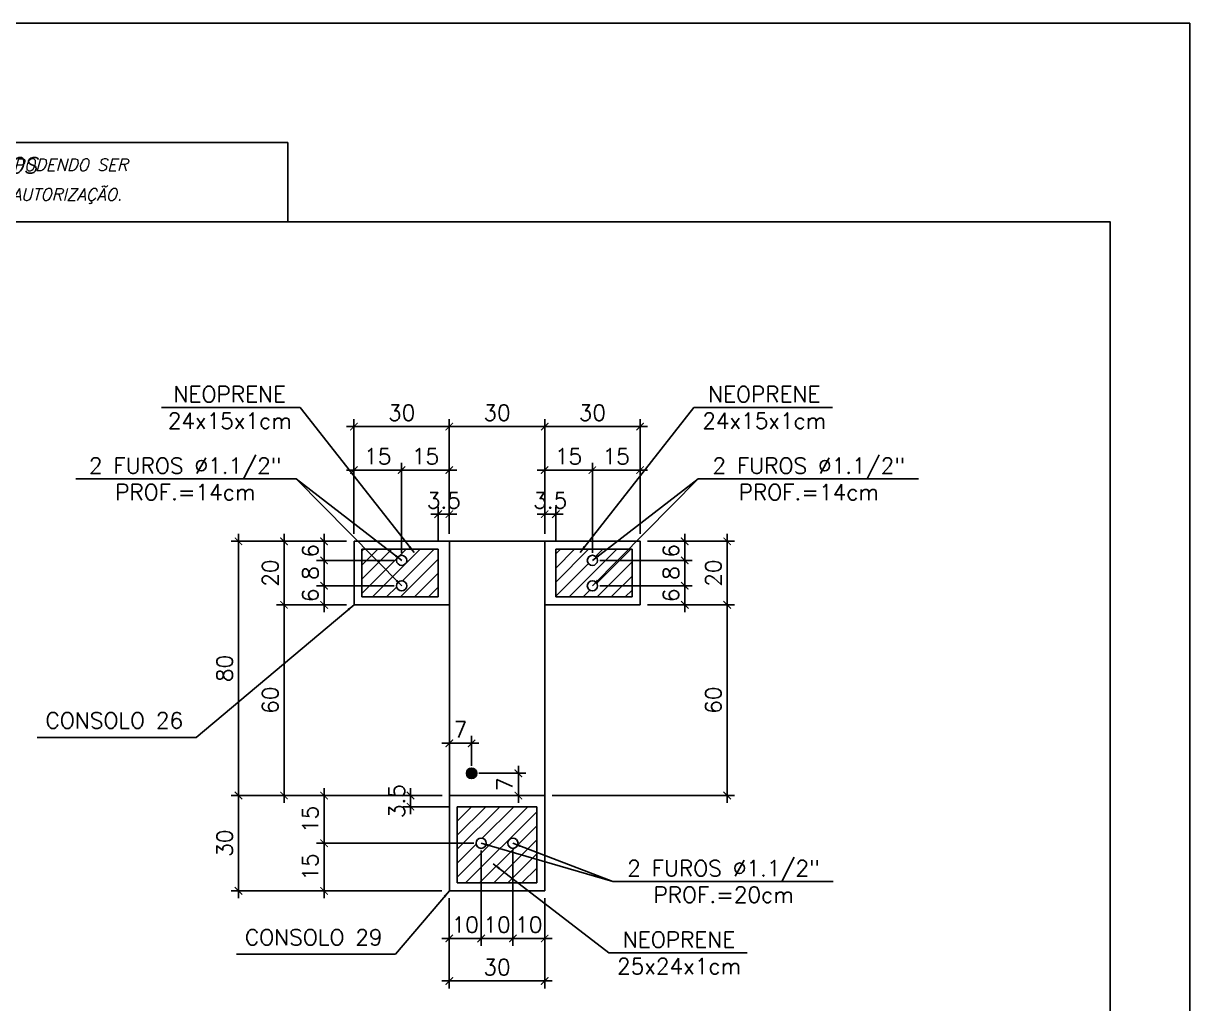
# Model space of a CAD drawing. Header units: centimetres. Extents: x 1658 to 19651, y 8294 to 11444.
# Drawn here: x 5413 to 6513, y 10519 to 11444 of the extents above; entities that cross this region are included whole.
import ezdxf

# ---------------------------------------------------------------- set-up
doc = ezdxf.new("R2010")
doc.units = ezdxf.units.CM
doc.header["$LTSCALE"] = 50
doc.header["$MEASUREMENT"] = 0
doc.header["$PDMODE"] = 67
for name, color, linetype in [('COTAS-PRECON', 1, 'Continuous'), ('FORMATO-PRECON', 2, 'Continuous'), ('HACHURAS-PRECON', 1, 'Continuous'), ('LINHA-01-PRECON', 1, 'Continuous'), ('LINHA-02-PRECON', 2, 'Continuous'), ('LINHA-03-PRECON', 3, 'Continuous'), ('LINHA-04-PRECON', 4, 'Continuous'), ('填充', 7, 'Continuous')]:
    doc.layers.add(name, color=color, linetype=linetype)
doc.styles.add('ROMANS', font='ROMANS.SHX', dxfattribs={"oblique": 15, "height": 3})
doc.styles.get("Standard").update_dxf_attribs({"font": 'romans.shx'})
doc.dimstyles.new('ESC75-25', dxfattribs={"dimscale": 0, "dimtxt": 15, "dimasz": 7, "dimexe": 7, "dimexo": 7, "dimgap": 5.5, "dimtad": 1, "dimdec": 1, "dimlfac": 0.333333, "dimdsep": 46, "dimtxsty": 'Standard', "dimblk": 'ARCHTICK', "dimcen": 0.1, "dimdle": 7, "dimclrd": 256, "dimclre": 256, "dimclrt": 2, "dimadec": 0, "dimazin": 0, "dimtfac": 1, "dimtdec": 1, "dimtix": 1, "dimtmove": 2, "dimatfit": 3, "dimfxl": 1, "dimarcsym": 0})
doc.dimstyles.new('ESC75-75', dxfattribs={"dimscale": 0, "dimtxt": 15, "dimasz": 7, "dimexe": 7, "dimexo": 7, "dimgap": 5.5, "dimtad": 1, "dimdec": 1, "dimdsep": 46, "dimtxsty": 'Standard', "dimblk": 'ARCHTICK', "dimcen": 0.1, "dimdle": 7, "dimclrd": 256, "dimclre": 256, "dimclrt": 2, "dimadec": 0, "dimazin": 0, "dimtfac": 1, "dimtdec": 1, "dimtix": 1, "dimtmove": 2, "dimatfit": 3, "dimfxl": 1, "dimarcsym": 0})
pattern_1 = [(45, (8734.999, 11018.418), (-6.629126, 6.629126), [])]

# ---------------------------------------------------------------- blocks, each defined once
blk = doc.blocks.new('A$C2E607E54')
at = {"layer": 'FORMATO-PRECON', "color": 6}
blk.add_line((1835, 4050), (685, 4050), dxfattribs=at)
at = {"layer": 'FORMATO-PRECON'}
for points in [[(0, 4200), (2970, 4200), (2970, 0), (0, 0)], [(685, 3950), (1835, 3950), (1835, 4050), (685, 4050)]]:
    blk.add_lwpolyline(points, close=True, dxfattribs=at)
at = {"layer": 'FORMATO-PRECON', "color": 6}
blk.add_lwpolyline([(100, 3950), (2870, 3950), (2870, 100), (100, 100)], close=True, dxfattribs=at)
at = {"layer": 'FORMATO-PRECON', "color": 3, "style": 'ROMANS', "oblique": 15}
blk.add_text('PRECON PRÉ-FABRICADOS', height=20, dxfattribs=at).set_placement((1162, 4011.3))
at = {"layer": 'FORMATO-PRECON', "style": 'ROMANS', "oblique": 15}
for s, p in [('ESTE DESENHO É DE PROPRIEDADE DA                            NÃO PODENDO SER', (700.8, 4014.4)), ('COPIADO PARCIAL OU TOTALMENTE, NEM CEDIDO A TERCEIROS SEM A PRÉVIA AUTORIZAÇÃO.', (700.8, 3977))]:
    blk.add_text(s, height=15, dxfattribs=at).set_placement(p)
blk = doc.blocks.new('_ArchTick')
at = {"color": 0, "linetype": 'ByBlock', "const_width": 0.15}
blk.add_lwpolyline([(-0.5, -0.5), (0.5, 0.5)], dxfattribs=at)
blk = doc.blocks.new('*D148')
at = {"layer": 'Defpoints', "color": 0, "transparency": 16777216}
for p in [(5814.6, 11063.3), (5724.6, 10955), (5814.6, 10955)]:
    blk.add_point(p, dxfattribs=at)
at = {"layer": 'LINHA-01-PRECON', "lineweight": -2, "transparency": 16777216}
for p, q in [((5717.6, 11063.3), (5821.6, 11063.3)), ((5724.6, 10962), (5724.6, 11070.3)), ((5814.6, 10962), (5814.6, 11070.3))]:
    blk.add_line(p, q, dxfattribs=at)
at = {"layer": 'LINHA-01-PRECON', "lineweight": -2, "transparency": 16777216, "xscale": 7, "yscale": 7, "zscale": 7, "rotation": 180}
blk.add_blockref('_ArchTick', (5724.6, 11063.3), dxfattribs=at)
at = {"layer": 'LINHA-01-PRECON', "lineweight": -2, "transparency": 16777216, "xscale": 7, "yscale": 7, "zscale": 7}
blk.add_blockref('_ArchTick', (5814.6, 11063.3), dxfattribs=at)
at = {"layer": 'LINHA-01-PRECON', "color": 2, "transparency": 16777216, "insert": (5769.6, 11076.3), "char_height": 15, "attachment_point": 5}
blk.add_mtext('30', dxfattribs=at)
blk = doc.blocks.new('*D149')
at = {"layer": 'Defpoints', "color": 0, "transparency": 16777216}
for p in [(5904.6, 11063.3), (5814.6, 10955), (5904.6, 10955)]:
    blk.add_point(p, dxfattribs=at)
at = {"layer": 'LINHA-01-PRECON', "lineweight": -2, "transparency": 16777216}
for p, q in [((5807.6, 11063.3), (5911.6, 11063.3)), ((5814.6, 10962), (5814.6, 11070.3)), ((5904.6, 10962), (5904.6, 11070.3))]:
    blk.add_line(p, q, dxfattribs=at)
at = {"layer": 'LINHA-01-PRECON', "lineweight": -2, "transparency": 16777216, "xscale": 7, "yscale": 7, "zscale": 7, "rotation": 180}
blk.add_blockref('_ArchTick', (5814.6, 11063.3), dxfattribs=at)
at = {"layer": 'LINHA-01-PRECON', "lineweight": -2, "transparency": 16777216, "xscale": 7, "yscale": 7, "zscale": 7}
blk.add_blockref('_ArchTick', (5904.6, 11063.3), dxfattribs=at)
at = {"layer": 'LINHA-01-PRECON', "color": 2, "transparency": 16777216, "insert": (5859.6, 11076.3), "char_height": 15, "attachment_point": 5}
blk.add_mtext('30', dxfattribs=at)
blk = doc.blocks.new('*D150')
at = {"layer": 'Defpoints', "color": 0, "transparency": 16777216}
for p in [(5769.6, 11022.2), (5724.6, 10955), (5769.6, 10937)]:
    blk.add_point(p, dxfattribs=at)
at = {"layer": 'LINHA-01-PRECON', "lineweight": -2, "transparency": 16777216}
for p, q in [((5717.6, 11022.2), (5776.6, 11022.2)), ((5724.6, 10962), (5724.6, 11029.2)), ((5769.6, 10944), (5769.6, 11029.2))]:
    blk.add_line(p, q, dxfattribs=at)
at = {"layer": 'LINHA-01-PRECON', "lineweight": -2, "transparency": 16777216, "xscale": 7, "yscale": 7, "zscale": 7, "rotation": 180}
blk.add_blockref('_ArchTick', (5724.6, 11022.2), dxfattribs=at)
at = {"layer": 'LINHA-01-PRECON', "lineweight": -2, "transparency": 16777216, "xscale": 7, "yscale": 7, "zscale": 7}
blk.add_blockref('_ArchTick', (5769.6, 11022.2), dxfattribs=at)
at = {"layer": 'LINHA-01-PRECON', "color": 2, "transparency": 16777216, "insert": (5747.1, 11035.2), "char_height": 15, "attachment_point": 5}
blk.add_mtext('15', dxfattribs=at)
blk = doc.blocks.new('*D151')
at = {"layer": 'Defpoints', "color": 0, "transparency": 16777216}
for p in [(5814.6, 11022.2), (5814.6, 10955), (5769.6, 10937)]:
    blk.add_point(p, dxfattribs=at)
at = {"layer": 'LINHA-01-PRECON', "lineweight": -2, "transparency": 16777216}
for p, q in [((5762.6, 11022.2), (5821.6, 11022.2)), ((5769.6, 10944), (5769.6, 11029.2)), ((5814.6, 10962), (5814.6, 11029.2))]:
    blk.add_line(p, q, dxfattribs=at)
at = {"layer": 'LINHA-01-PRECON', "lineweight": -2, "transparency": 16777216, "xscale": 7, "yscale": 7, "zscale": 7, "rotation": 180}
blk.add_blockref('_ArchTick', (5769.6, 11022.2), dxfattribs=at)
at = {"layer": 'LINHA-01-PRECON', "lineweight": -2, "transparency": 16777216, "xscale": 7, "yscale": 7, "zscale": 7}
blk.add_blockref('_ArchTick', (5814.6, 11022.2), dxfattribs=at)
at = {"layer": 'LINHA-01-PRECON', "color": 2, "transparency": 16777216, "insert": (5792.1, 11035.2), "char_height": 15, "attachment_point": 5}
blk.add_mtext('15', dxfattribs=at)
blk = doc.blocks.new('*D152')
at = {"layer": 'Defpoints', "color": 0, "transparency": 16777216}
for p in [(5814.6, 10980.6), (5814.6, 10955), (5804.1, 10947.5)]:
    blk.add_point(p, dxfattribs=at)
at = {"layer": 'LINHA-01-PRECON', "lineweight": -2, "transparency": 16777216}
for p, q in [((5804.1, 10954.5), (5804.1, 10987.6)), ((5814.6, 10962), (5814.6, 10987.6)), ((5804.1, 10980.6), (5797.1, 10980.6)), ((5804.1, 10980.6), (5814.6, 10980.6)), ((5814.6, 10980.6), (5821.6, 10980.6))]:
    blk.add_line(p, q, dxfattribs=at)
at = {"layer": 'LINHA-01-PRECON', "lineweight": -2, "transparency": 16777216, "xscale": 7, "yscale": 7, "zscale": 7}
blk.add_blockref('_ArchTick', (5804.1, 10980.6), dxfattribs=at)
at = {"layer": 'LINHA-01-PRECON', "lineweight": -2, "transparency": 16777216, "xscale": 7, "yscale": 7, "zscale": 7, "rotation": 180}
blk.add_blockref('_ArchTick', (5814.6, 10980.6), dxfattribs=at)
at = {"layer": 'LINHA-01-PRECON', "color": 2, "transparency": 16777216, "insert": (5809.4, 10993.6), "char_height": 15, "attachment_point": 5}
blk.add_mtext('3.5', dxfattribs=at)
blk = doc.blocks.new('*D153')
at = {"layer": 'Defpoints', "color": 0, "transparency": 16777216}
for p in [(5904.6, 11063.3), (5904.6, 10955), (5994.6, 10955)]:
    blk.add_point(p, dxfattribs=at)
at = {"layer": 'LINHA-01-PRECON', "lineweight": -2, "transparency": 16777216}
for p, q in [((6001.6, 11063.3), (5897.6, 11063.3)), ((5904.6, 10962), (5904.6, 11070.3)), ((5994.6, 10962), (5994.6, 11070.3))]:
    blk.add_line(p, q, dxfattribs=at)
at = {"layer": 'LINHA-01-PRECON', "lineweight": -2, "transparency": 16777216, "xscale": 7, "yscale": 7, "zscale": 7, "rotation": 180}
blk.add_blockref('_ArchTick', (5904.6, 11063.3), dxfattribs=at)
at = {"layer": 'LINHA-01-PRECON', "lineweight": -2, "transparency": 16777216, "xscale": 7, "yscale": 7, "zscale": 7}
blk.add_blockref('_ArchTick', (5994.6, 11063.3), dxfattribs=at)
at = {"layer": 'LINHA-01-PRECON', "color": 2, "transparency": 16777216, "insert": (5949.6, 11076.3), "char_height": 15, "attachment_point": 5}
blk.add_mtext('30', dxfattribs=at)
blk = doc.blocks.new('*D154')
at = {"layer": 'Defpoints', "color": 0, "transparency": 16777216}
for p in [(5949.6, 11022.2), (5994.6, 10955), (5949.6, 10937)]:
    blk.add_point(p, dxfattribs=at)
at = {"layer": 'LINHA-01-PRECON', "lineweight": -2, "transparency": 16777216}
for p, q in [((6001.6, 11022.2), (5942.6, 11022.2)), ((5949.6, 10944), (5949.6, 11029.2)), ((5994.6, 10962), (5994.6, 11029.2))]:
    blk.add_line(p, q, dxfattribs=at)
at = {"layer": 'LINHA-01-PRECON', "lineweight": -2, "transparency": 16777216, "xscale": 7, "yscale": 7, "zscale": 7, "rotation": 180}
blk.add_blockref('_ArchTick', (5949.6, 11022.2), dxfattribs=at)
at = {"layer": 'LINHA-01-PRECON', "lineweight": -2, "transparency": 16777216, "xscale": 7, "yscale": 7, "zscale": 7}
blk.add_blockref('_ArchTick', (5994.6, 11022.2), dxfattribs=at)
at = {"layer": 'LINHA-01-PRECON', "color": 2, "transparency": 16777216, "insert": (5972.1, 11035.2), "char_height": 15, "attachment_point": 5}
blk.add_mtext('15', dxfattribs=at)
blk = doc.blocks.new('*D155')
at = {"layer": 'Defpoints', "color": 0, "transparency": 16777216}
for p in [(5904.6, 11022.2), (5904.6, 10955), (5949.6, 10937)]:
    blk.add_point(p, dxfattribs=at)
at = {"layer": 'LINHA-01-PRECON', "lineweight": -2, "transparency": 16777216}
for p, q in [((5956.6, 11022.2), (5897.6, 11022.2)), ((5904.6, 10962), (5904.6, 11029.2)), ((5949.6, 10944), (5949.6, 11029.2))]:
    blk.add_line(p, q, dxfattribs=at)
at = {"layer": 'LINHA-01-PRECON', "lineweight": -2, "transparency": 16777216, "xscale": 7, "yscale": 7, "zscale": 7, "rotation": 180}
blk.add_blockref('_ArchTick', (5904.6, 11022.2), dxfattribs=at)
at = {"layer": 'LINHA-01-PRECON', "lineweight": -2, "transparency": 16777216, "xscale": 7, "yscale": 7, "zscale": 7}
blk.add_blockref('_ArchTick', (5949.6, 11022.2), dxfattribs=at)
at = {"layer": 'LINHA-01-PRECON', "color": 2, "transparency": 16777216, "insert": (5927.1, 11035.2), "char_height": 15, "attachment_point": 5}
blk.add_mtext('15', dxfattribs=at)
blk = doc.blocks.new('*D156')
at = {"layer": 'Defpoints', "color": 0, "transparency": 16777216}
for p in [(5904.6, 10980.6), (5904.6, 10955), (5915.1, 10947.5)]:
    blk.add_point(p, dxfattribs=at)
at = {"layer": 'LINHA-01-PRECON', "lineweight": -2, "transparency": 16777216}
for p, q in [((5904.6, 10962), (5904.6, 10987.6)), ((5915.1, 10954.5), (5915.1, 10987.6)), ((5904.6, 10980.6), (5897.6, 10980.6)), ((5915.1, 10980.6), (5904.6, 10980.6)), ((5915.1, 10980.6), (5922.1, 10980.6))]:
    blk.add_line(p, q, dxfattribs=at)
at = {"layer": 'LINHA-01-PRECON', "lineweight": -2, "transparency": 16777216, "xscale": 7, "yscale": 7, "zscale": 7}
blk.add_blockref('_ArchTick', (5904.6, 10980.6), dxfattribs=at)
at = {"layer": 'LINHA-01-PRECON', "lineweight": -2, "transparency": 16777216, "xscale": 7, "yscale": 7, "zscale": 7, "rotation": 180}
blk.add_blockref('_ArchTick', (5915.1, 10980.6), dxfattribs=at)
at = {"layer": 'LINHA-01-PRECON', "color": 2, "transparency": 16777216, "insert": (5909.9, 10993.6), "char_height": 15, "attachment_point": 5}
blk.add_mtext('3.5', dxfattribs=at)
blk = doc.blocks.new('*D157')
at = {"layer": 'Defpoints', "color": 0, "transparency": 16777216}
for p in [(5724.6, 10955), (5696.4, 10937), (5769.6, 10937)]:
    blk.add_point(p, dxfattribs=at)
at = {"layer": 'LINHA-01-PRECON', "lineweight": -2, "transparency": 16777216}
for p, q in [((5717.6, 10955), (5689.4, 10955)), ((5696.4, 10955), (5696.4, 10962)), ((5696.4, 10955), (5696.4, 10937)), ((5762.6, 10937), (5689.4, 10937)), ((5696.4, 10937), (5696.4, 10930))]:
    blk.add_line(p, q, dxfattribs=at)
at = {"layer": 'LINHA-01-PRECON', "lineweight": -2, "transparency": 16777216, "xscale": 7, "yscale": 7, "zscale": 7}
for p, rotation in [((5696.4, 10955), 270), ((5696.4, 10937), 90)]:
    blk.add_blockref('_ArchTick', p, dxfattribs=dict(at, rotation=rotation))
at = {"layer": 'LINHA-01-PRECON', "color": 2, "transparency": 16777216, "insert": (5683.4, 10946), "char_height": 15, "attachment_point": 5, "rotation": 90}
blk.add_mtext('6', dxfattribs=at)
blk = doc.blocks.new('*D158')
at = {"layer": 'Defpoints', "color": 0, "transparency": 16777216}
for p in [(5769.6, 10937), (5696.4, 10913), (5769.6, 10913)]:
    blk.add_point(p, dxfattribs=at)
at = {"layer": 'LINHA-01-PRECON', "lineweight": -2, "transparency": 16777216}
for p, q in [((5696.4, 10944), (5696.4, 10906)), ((5762.6, 10937), (5689.4, 10937)), ((5762.6, 10913), (5689.4, 10913))]:
    blk.add_line(p, q, dxfattribs=at)
at = {"layer": 'LINHA-01-PRECON', "lineweight": -2, "transparency": 16777216, "xscale": 7, "yscale": 7, "zscale": 7}
for p, rotation in [((5696.4, 10937), 90), ((5696.4, 10913), 270)]:
    blk.add_blockref('_ArchTick', p, dxfattribs=dict(at, rotation=rotation))
at = {"layer": 'LINHA-01-PRECON', "color": 2, "transparency": 16777216, "insert": (5683.4, 10925), "char_height": 15, "attachment_point": 5, "rotation": 90}
blk.add_mtext('8', dxfattribs=at)
blk = doc.blocks.new('*D159')
at = {"layer": 'Defpoints', "color": 0, "transparency": 16777216}
for p in [(5769.6, 10913), (5696.4, 10895), (5724.6, 10895)]:
    blk.add_point(p, dxfattribs=at)
at = {"layer": 'LINHA-01-PRECON', "lineweight": -2, "transparency": 16777216}
for p, q in [((5696.4, 10913), (5696.4, 10920)), ((5762.6, 10913), (5689.4, 10913)), ((5696.4, 10913), (5696.4, 10895)), ((5717.6, 10895), (5689.4, 10895)), ((5696.4, 10895), (5696.4, 10888))]:
    blk.add_line(p, q, dxfattribs=at)
at = {"layer": 'LINHA-01-PRECON', "lineweight": -2, "transparency": 16777216, "xscale": 7, "yscale": 7, "zscale": 7}
for p, rotation in [((5696.4, 10913), 270), ((5696.4, 10895), 90)]:
    blk.add_blockref('_ArchTick', p, dxfattribs=dict(at, rotation=rotation))
at = {"layer": 'LINHA-01-PRECON', "color": 2, "transparency": 16777216, "insert": (5683.4, 10904), "char_height": 15, "attachment_point": 5, "rotation": 90}
blk.add_mtext('6', dxfattribs=at)
blk = doc.blocks.new('*D160')
at = {"layer": 'Defpoints', "color": 0, "transparency": 16777216}
for p in [(5724.6, 10955), (5658.6, 10895), (5724.6, 10895)]:
    blk.add_point(p, dxfattribs=at)
at = {"layer": 'LINHA-01-PRECON', "lineweight": -2, "transparency": 16777216}
for p, q in [((5717.6, 10955), (5651.6, 10955)), ((5658.6, 10962), (5658.6, 10888)), ((5717.6, 10895), (5651.6, 10895))]:
    blk.add_line(p, q, dxfattribs=at)
at = {"layer": 'LINHA-01-PRECON', "lineweight": -2, "transparency": 16777216, "xscale": 7, "yscale": 7, "zscale": 7}
for p, rotation in [((5658.6, 10955), 90), ((5658.6, 10895), 270)]:
    blk.add_blockref('_ArchTick', p, dxfattribs=dict(at, rotation=rotation))
at = {"layer": 'LINHA-01-PRECON', "color": 2, "transparency": 16777216, "insert": (5645.6, 10925), "char_height": 15, "attachment_point": 5, "rotation": 90}
blk.add_mtext('20', dxfattribs=at)
blk = doc.blocks.new('*D161')
at = {"layer": 'Defpoints', "color": 0, "transparency": 16777216}
for p in [(5724.6, 10895), (5658.6, 10715), (5814.7, 10715)]:
    blk.add_point(p, dxfattribs=at)
at = {"layer": 'LINHA-01-PRECON', "lineweight": -2, "transparency": 16777216}
for p, q in [((5658.6, 10902), (5658.6, 10708)), ((5717.6, 10895), (5651.6, 10895)), ((5807.7, 10715), (5651.6, 10715))]:
    blk.add_line(p, q, dxfattribs=at)
at = {"layer": 'LINHA-01-PRECON', "lineweight": -2, "transparency": 16777216, "xscale": 7, "yscale": 7, "zscale": 7}
for p, rotation in [((5658.6, 10895), 90), ((5658.6, 10715), 270)]:
    blk.add_blockref('_ArchTick', p, dxfattribs=dict(at, rotation=rotation))
at = {"layer": 'LINHA-01-PRECON', "color": 2, "transparency": 16777216, "insert": (5645.6, 10805), "char_height": 15, "attachment_point": 5, "rotation": 90}
blk.add_mtext('60', dxfattribs=at)
blk = doc.blocks.new('*D162')
at = {"layer": 'Defpoints', "color": 0, "transparency": 16777216}
for p in [(5724.6, 10955), (5615.6, 10715), (5814.6, 10715)]:
    blk.add_point(p, dxfattribs=at)
at = {"layer": 'LINHA-01-PRECON', "lineweight": -2, "transparency": 16777216}
for p, q in [((5717.6, 10955), (5608.6, 10955)), ((5615.6, 10962), (5615.6, 10708)), ((5807.6, 10715), (5608.6, 10715))]:
    blk.add_line(p, q, dxfattribs=at)
at = {"layer": 'LINHA-01-PRECON', "lineweight": -2, "transparency": 16777216, "xscale": 7, "yscale": 7, "zscale": 7}
for p, rotation in [((5615.6, 10955), 90), ((5615.6, 10715), 270)]:
    blk.add_blockref('_ArchTick', p, dxfattribs=dict(at, rotation=rotation))
at = {"layer": 'LINHA-01-PRECON', "color": 2, "transparency": 16777216, "insert": (5602.6, 10835), "char_height": 15, "attachment_point": 5, "rotation": 90}
blk.add_mtext('80', dxfattribs=at)
blk = doc.blocks.new('*D163')
at = {"layer": 'Defpoints', "color": 0, "transparency": 16777216}
for p in [(5814.6, 10715), (5615.6, 10625), (5814.6, 10625)]:
    blk.add_point(p, dxfattribs=at)
at = {"layer": 'LINHA-01-PRECON', "lineweight": -2, "transparency": 16777216}
for p, q in [((5615.6, 10722), (5615.6, 10618)), ((5807.6, 10715), (5608.6, 10715)), ((5807.6, 10625), (5608.6, 10625))]:
    blk.add_line(p, q, dxfattribs=at)
at = {"layer": 'LINHA-01-PRECON', "lineweight": -2, "transparency": 16777216, "xscale": 7, "yscale": 7, "zscale": 7}
for p, rotation in [((5615.6, 10715), 90), ((5615.6, 10625), 270)]:
    blk.add_blockref('_ArchTick', p, dxfattribs=dict(at, rotation=rotation))
at = {"layer": 'LINHA-01-PRECON', "color": 2, "transparency": 16777216, "insert": (5602.6, 10670), "char_height": 15, "attachment_point": 5, "rotation": 90}
blk.add_mtext('30', dxfattribs=at)
blk = doc.blocks.new('*D164')
at = {"layer": 'Defpoints', "color": 0, "transparency": 16777216}
for p in [(5814.7, 10715), (5696.4, 10670), (5844.6, 10670)]:
    blk.add_point(p, dxfattribs=at)
at = {"layer": 'LINHA-01-PRECON', "lineweight": -2, "transparency": 16777216}
for p, q in [((5696.4, 10722), (5696.4, 10663)), ((5807.7, 10715), (5689.4, 10715)), ((5837.6, 10670), (5689.4, 10670))]:
    blk.add_line(p, q, dxfattribs=at)
at = {"layer": 'LINHA-01-PRECON', "lineweight": -2, "transparency": 16777216, "xscale": 7, "yscale": 7, "zscale": 7}
for p, rotation in [((5696.4, 10715), 90), ((5696.4, 10670), 270)]:
    blk.add_blockref('_ArchTick', p, dxfattribs=dict(at, rotation=rotation))
at = {"layer": 'LINHA-01-PRECON', "color": 2, "transparency": 16777216, "insert": (5683.4, 10692.5), "char_height": 15, "attachment_point": 5, "rotation": 90}
blk.add_mtext('15', dxfattribs=at)
blk = doc.blocks.new('*D165')
at = {"layer": 'Defpoints', "color": 0, "transparency": 16777216}
for p in [(5844.6, 10670), (5696.4, 10625), (5814.6, 10625)]:
    blk.add_point(p, dxfattribs=at)
at = {"layer": 'LINHA-01-PRECON', "lineweight": -2, "transparency": 16777216}
for p, q in [((5837.6, 10670), (5689.4, 10670)), ((5696.4, 10677), (5696.4, 10618)), ((5807.6, 10625), (5689.4, 10625))]:
    blk.add_line(p, q, dxfattribs=at)
at = {"layer": 'LINHA-01-PRECON', "lineweight": -2, "transparency": 16777216, "xscale": 7, "yscale": 7, "zscale": 7}
for p, rotation in [((5696.4, 10670), 90), ((5696.4, 10625), 270)]:
    blk.add_blockref('_ArchTick', p, dxfattribs=dict(at, rotation=rotation))
at = {"layer": 'LINHA-01-PRECON', "color": 2, "transparency": 16777216, "insert": (5683.4, 10647.5), "char_height": 15, "attachment_point": 5, "rotation": 90}
blk.add_mtext('15', dxfattribs=at)
blk = doc.blocks.new('*D166')
at = {"layer": 'Defpoints', "color": 0, "transparency": 16777216}
for p in [(5844.6, 10670), (5814.6, 10625), (5844.6, 10580.1)]:
    blk.add_point(p, dxfattribs=at)
at = {"layer": 'LINHA-01-PRECON', "lineweight": -2, "transparency": 16777216}
for p, q in [((5844.6, 10663), (5844.6, 10573.1)), ((5814.6, 10618), (5814.6, 10573.1)), ((5814.6, 10580.1), (5807.6, 10580.1)), ((5814.6, 10580.1), (5844.6, 10580.1)), ((5844.6, 10580.1), (5851.6, 10580.1))]:
    blk.add_line(p, q, dxfattribs=at)
at = {"layer": 'LINHA-01-PRECON', "lineweight": -2, "transparency": 16777216, "xscale": 7, "yscale": 7, "zscale": 7}
blk.add_blockref('_ArchTick', (5814.6, 10580.1), dxfattribs=at)
at = {"layer": 'LINHA-01-PRECON', "lineweight": -2, "transparency": 16777216, "xscale": 7, "yscale": 7, "zscale": 7, "rotation": 180}
blk.add_blockref('_ArchTick', (5844.6, 10580.1), dxfattribs=at)
at = {"layer": 'LINHA-01-PRECON', "color": 2, "transparency": 16777216, "insert": (5829.6, 10593.1), "char_height": 15, "attachment_point": 5}
blk.add_mtext('10', dxfattribs=at)
blk = doc.blocks.new('*D167')
at = {"layer": 'Defpoints', "color": 0, "transparency": 16777216}
for p in [(5844.6, 10670), (5874.6, 10670), (5874.6, 10580.1)]:
    blk.add_point(p, dxfattribs=at)
at = {"layer": 'LINHA-01-PRECON', "lineweight": -2, "transparency": 16777216}
for p, q in [((5844.6, 10663), (5844.6, 10573.1)), ((5874.6, 10663), (5874.6, 10573.1)), ((5844.6, 10580.1), (5837.6, 10580.1)), ((5844.6, 10580.1), (5874.6, 10580.1)), ((5874.6, 10580.1), (5881.6, 10580.1))]:
    blk.add_line(p, q, dxfattribs=at)
at = {"layer": 'LINHA-01-PRECON', "lineweight": -2, "transparency": 16777216, "xscale": 7, "yscale": 7, "zscale": 7}
blk.add_blockref('_ArchTick', (5844.6, 10580.1), dxfattribs=at)
at = {"layer": 'LINHA-01-PRECON', "lineweight": -2, "transparency": 16777216, "xscale": 7, "yscale": 7, "zscale": 7, "rotation": 180}
blk.add_blockref('_ArchTick', (5874.6, 10580.1), dxfattribs=at)
at = {"layer": 'LINHA-01-PRECON', "color": 2, "transparency": 16777216, "insert": (5859.6, 10593.1), "char_height": 15, "attachment_point": 5}
blk.add_mtext('10', dxfattribs=at)
blk = doc.blocks.new('*D168')
at = {"layer": 'Defpoints', "color": 0, "transparency": 16777216}
for p in [(5874.6, 10670), (5904.6, 10625), (5904.6, 10580.1)]:
    blk.add_point(p, dxfattribs=at)
at = {"layer": 'LINHA-01-PRECON', "lineweight": -2, "transparency": 16777216}
for p, q in [((5874.6, 10663), (5874.6, 10573.1)), ((5904.6, 10618), (5904.6, 10573.1)), ((5874.6, 10580.1), (5867.6, 10580.1)), ((5874.6, 10580.1), (5904.6, 10580.1)), ((5904.6, 10580.1), (5911.6, 10580.1))]:
    blk.add_line(p, q, dxfattribs=at)
at = {"layer": 'LINHA-01-PRECON', "lineweight": -2, "transparency": 16777216, "xscale": 7, "yscale": 7, "zscale": 7}
blk.add_blockref('_ArchTick', (5874.6, 10580.1), dxfattribs=at)
at = {"layer": 'LINHA-01-PRECON', "lineweight": -2, "transparency": 16777216, "xscale": 7, "yscale": 7, "zscale": 7, "rotation": 180}
blk.add_blockref('_ArchTick', (5904.6, 10580.1), dxfattribs=at)
at = {"layer": 'LINHA-01-PRECON', "color": 2, "transparency": 16777216, "insert": (5889.6, 10593.1), "char_height": 15, "attachment_point": 5}
blk.add_mtext('10', dxfattribs=at)
blk = doc.blocks.new('*D169')
at = {"layer": 'Defpoints', "color": 0, "transparency": 16777216}
for p in [(5814.6, 10625), (5904.6, 10625), (5904.6, 10540)]:
    blk.add_point(p, dxfattribs=at)
at = {"layer": 'LINHA-01-PRECON', "lineweight": -2, "transparency": 16777216}
for p, q in [((5814.6, 10618), (5814.6, 10533)), ((5904.6, 10618), (5904.6, 10533)), ((5807.6, 10540), (5911.6, 10540))]:
    blk.add_line(p, q, dxfattribs=at)
at = {"layer": 'LINHA-01-PRECON', "lineweight": -2, "transparency": 16777216, "xscale": 7, "yscale": 7, "zscale": 7, "rotation": 180}
blk.add_blockref('_ArchTick', (5814.6, 10540), dxfattribs=at)
at = {"layer": 'LINHA-01-PRECON', "lineweight": -2, "transparency": 16777216, "xscale": 7, "yscale": 7, "zscale": 7}
blk.add_blockref('_ArchTick', (5904.6, 10540), dxfattribs=at)
at = {"layer": 'LINHA-01-PRECON', "color": 2, "transparency": 16777216, "insert": (5859.6, 10553), "char_height": 15, "attachment_point": 5}
blk.add_mtext('30', dxfattribs=at)
blk = doc.blocks.new('*D170')
at = {"layer": 'Defpoints', "color": 0, "transparency": 16777216}
for p in [(5814.7, 10715), (5778, 10704.5), (5822.1, 10704.5)]:
    blk.add_point(p, dxfattribs=at)
at = {"layer": 'LINHA-01-PRECON', "lineweight": -2, "transparency": 16777216}
for p, q in [((5778, 10715), (5778, 10722)), ((5807.7, 10715), (5771, 10715)), ((5778, 10715), (5778, 10704.5)), ((5815.1, 10704.5), (5771, 10704.5)), ((5778, 10704.5), (5778, 10697.5))]:
    blk.add_line(p, q, dxfattribs=at)
at = {"layer": 'LINHA-01-PRECON', "lineweight": -2, "transparency": 16777216, "xscale": 7, "yscale": 7, "zscale": 7}
for p, rotation in [((5778, 10715), 270), ((5778, 10704.5), 90)]:
    blk.add_blockref('_ArchTick', p, dxfattribs=dict(at, rotation=rotation))
at = {"layer": 'LINHA-01-PRECON', "color": 2, "transparency": 16777216, "insert": (5765, 10709.7), "char_height": 15, "attachment_point": 5, "rotation": 90}
blk.add_mtext('3.5', dxfattribs=at)
blk = doc.blocks.new('*D175')
at = {"layer": 'Defpoints', "color": 0, "transparency": 16777216}
for p in [(5994.6, 10955), (5949.6, 10937), (6036.8, 10937)]:
    blk.add_point(p, dxfattribs=at)
at = {"layer": 'LINHA-01-PRECON', "lineweight": -2, "transparency": 16777216}
for p, q in [((6001.6, 10955), (6043.8, 10955)), ((6036.8, 10955), (6036.8, 10962)), ((6036.8, 10955), (6036.8, 10937)), ((5956.6, 10937), (6043.8, 10937)), ((6036.8, 10937), (6036.8, 10930))]:
    blk.add_line(p, q, dxfattribs=at)
at = {"layer": 'LINHA-01-PRECON', "lineweight": -2, "transparency": 16777216, "xscale": 7, "yscale": 7, "zscale": 7}
for p, rotation in [((6036.8, 10955), 270), ((6036.8, 10937), 90)]:
    blk.add_blockref('_ArchTick', p, dxfattribs=dict(at, rotation=rotation))
at = {"layer": 'LINHA-01-PRECON', "color": 2, "transparency": 16777216, "insert": (6023.8, 10946), "char_height": 15, "attachment_point": 5, "rotation": 90}
blk.add_mtext('6', dxfattribs=at)
blk = doc.blocks.new('*D171')
at = {"layer": 'Defpoints', "color": 0, "transparency": 16777216}
for p in [(5949.6, 10937), (5949.6, 10913), (6036.8, 10913)]:
    blk.add_point(p, dxfattribs=at)
at = {"layer": 'LINHA-01-PRECON', "lineweight": -2, "transparency": 16777216}
for p, q in [((6036.8, 10944), (6036.8, 10906)), ((5956.6, 10937), (6043.8, 10937)), ((5956.6, 10913), (6043.8, 10913))]:
    blk.add_line(p, q, dxfattribs=at)
at = {"layer": 'LINHA-01-PRECON', "lineweight": -2, "transparency": 16777216, "xscale": 7, "yscale": 7, "zscale": 7}
for p, rotation in [((6036.8, 10937), 90), ((6036.8, 10913), 270)]:
    blk.add_blockref('_ArchTick', p, dxfattribs=dict(at, rotation=rotation))
at = {"layer": 'LINHA-01-PRECON', "color": 2, "transparency": 16777216, "insert": (6023.8, 10925), "char_height": 15, "attachment_point": 5, "rotation": 90}
blk.add_mtext('8', dxfattribs=at)
blk = doc.blocks.new('*D172')
at = {"layer": 'Defpoints', "color": 0, "transparency": 16777216}
for p in [(5949.6, 10913), (5994.6, 10895), (6036.8, 10895)]:
    blk.add_point(p, dxfattribs=at)
at = {"layer": 'LINHA-01-PRECON', "lineweight": -2, "transparency": 16777216}
for p, q in [((6036.8, 10913), (6036.8, 10920)), ((5956.6, 10913), (6043.8, 10913)), ((6036.8, 10913), (6036.8, 10895)), ((6001.6, 10895), (6043.8, 10895)), ((6036.8, 10895), (6036.8, 10888))]:
    blk.add_line(p, q, dxfattribs=at)
at = {"layer": 'LINHA-01-PRECON', "lineweight": -2, "transparency": 16777216, "xscale": 7, "yscale": 7, "zscale": 7}
for p, rotation in [((6036.8, 10913), 270), ((6036.8, 10895), 90)]:
    blk.add_blockref('_ArchTick', p, dxfattribs=dict(at, rotation=rotation))
at = {"layer": 'LINHA-01-PRECON', "color": 2, "transparency": 16777216, "insert": (6023.8, 10904), "char_height": 15, "attachment_point": 5, "rotation": 90}
blk.add_mtext('6', dxfattribs=at)
blk = doc.blocks.new('*D173')
at = {"layer": 'Defpoints', "color": 0, "transparency": 16777216}
for p in [(5994.6, 10955), (5994.6, 10895), (6076.8, 10895)]:
    blk.add_point(p, dxfattribs=at)
at = {"layer": 'LINHA-01-PRECON', "lineweight": -2, "transparency": 16777216}
for p, q in [((6001.6, 10955), (6083.8, 10955)), ((6076.8, 10962), (6076.8, 10888)), ((6001.6, 10895), (6083.8, 10895))]:
    blk.add_line(p, q, dxfattribs=at)
at = {"layer": 'LINHA-01-PRECON', "lineweight": -2, "transparency": 16777216, "xscale": 7, "yscale": 7, "zscale": 7}
for p, rotation in [((6076.8, 10955), 90), ((6076.8, 10895), 270)]:
    blk.add_blockref('_ArchTick', p, dxfattribs=dict(at, rotation=rotation))
at = {"layer": 'LINHA-01-PRECON', "color": 2, "transparency": 16777216, "insert": (6063.8, 10925), "char_height": 15, "attachment_point": 5, "rotation": 90}
blk.add_mtext('20', dxfattribs=at)
blk = doc.blocks.new('*D174')
at = {"layer": 'Defpoints', "color": 0, "transparency": 16777216}
for p in [(5994.6, 10895), (5904.6, 10715), (6076.8, 10715)]:
    blk.add_point(p, dxfattribs=at)
at = {"layer": 'LINHA-01-PRECON', "lineweight": -2, "transparency": 16777216}
for p, q in [((6076.8, 10902), (6076.8, 10708)), ((6001.6, 10895), (6083.8, 10895)), ((5911.6, 10715), (6083.8, 10715))]:
    blk.add_line(p, q, dxfattribs=at)
at = {"layer": 'LINHA-01-PRECON', "lineweight": -2, "transparency": 16777216, "xscale": 7, "yscale": 7, "zscale": 7}
for p, rotation in [((6076.8, 10895), 90), ((6076.8, 10715), 270)]:
    blk.add_blockref('_ArchTick', p, dxfattribs=dict(at, rotation=rotation))
at = {"layer": 'LINHA-01-PRECON', "color": 2, "transparency": 16777216, "insert": (6063.8, 10805), "char_height": 15, "attachment_point": 5, "rotation": 90}
blk.add_mtext('60', dxfattribs=at)
blk = doc.blocks.new('*D221')
at = {"layer": 'Defpoints', "color": 0, "transparency": 16777216}
for p in [(5814.6, 10764.3), (5814.6, 10764.3), (5835.6, 10736)]:
    blk.add_point(p, dxfattribs=at)
at = {"layer": 'LINHA-01-PRECON', "lineweight": -2, "transparency": 16777216}
for p, q in [((5835.6, 10743), (5835.6, 10771.3)), ((5842.6, 10764.3), (5807.6, 10764.3))]:
    blk.add_line(p, q, dxfattribs=at)
at = {"layer": 'LINHA-01-PRECON', "lineweight": -2, "transparency": 16777216, "xscale": 7, "yscale": 7, "zscale": 7, "rotation": 180}
blk.add_blockref('_ArchTick', (5814.6, 10764.3), dxfattribs=at)
at = {"layer": 'LINHA-01-PRECON', "lineweight": -2, "transparency": 16777216, "xscale": 7, "yscale": 7, "zscale": 7}
blk.add_blockref('_ArchTick', (5835.6, 10764.3), dxfattribs=at)
at = {"layer": 'LINHA-01-PRECON', "color": 2, "transparency": 16777216, "insert": (5825.1, 10777.3), "char_height": 15, "attachment_point": 5}
blk.add_mtext('7', dxfattribs=at)
blk = doc.blocks.new('*D222')
at = {"layer": 'Defpoints', "color": 0, "transparency": 16777216}
for p in [(5835.6, 10736), (5879.8, 10715), (5879.8, 10715)]:
    blk.add_point(p, dxfattribs=at)
at = {"layer": 'LINHA-01-PRECON', "lineweight": -2, "transparency": 16777216}
for p, q in [((5842.6, 10736), (5886.8, 10736)), ((5879.8, 10743), (5879.8, 10708))]:
    blk.add_line(p, q, dxfattribs=at)
at = {"layer": 'LINHA-01-PRECON', "lineweight": -2, "transparency": 16777216, "xscale": 7, "yscale": 7, "zscale": 7}
for p, rotation in [((5879.8, 10736), 90), ((5879.8, 10715), 270)]:
    blk.add_blockref('_ArchTick', p, dxfattribs=dict(at, rotation=rotation))
at = {"layer": 'LINHA-01-PRECON', "color": 2, "transparency": 16777216, "insert": (5866.8, 10725.5), "char_height": 15, "attachment_point": 5, "rotation": 90}
blk.add_mtext('7', dxfattribs=at)

msp = doc.modelspace()

# ---------------------------------------------------------------- hatches: boundary and pattern name
at = {"layer": 'LINHA-04-PRECON'}
h = msp.add_hatch(color=256, dxfattribs=at)
h.dxf.hatch_style = 1
edge = h.paths.add_edge_path()
edge.add_arc((5835.65, 10735.97), 4.95, 0, 360)
at = {"layer": '填充'}
h = msp.add_hatch(dxfattribs=at)
h.set_pattern_fill('ANSI31', color=1, scale=75)
h.set_pattern_definition(pattern_1)
h.paths.add_polyline_path([(5804.15, 10947.47), (5732.15, 10947.47), (5732.15, 10902.47), (5804.15, 10902.47)])
h.paths.add_polyline_path([(5764.85, 10936.97, -1), (5774.45, 10936.97, -1)], flags=16)
h.paths.add_polyline_path([(5774.45, 10912.97, -1), (5764.85, 10912.97, -1)], flags=16)
h = msp.add_hatch(dxfattribs=at)
h.set_pattern_fill('ANSI31', color=1, scale=75)
h.set_pattern_definition(pattern_1)
h.paths.add_polyline_path([(5915.15, 10902.47), (5987.15, 10902.47), (5987.15, 10947.47), (5915.15, 10947.47)])
h.paths.add_polyline_path([(5954.45, 10912.97, -1), (5944.85, 10912.97, -1)], flags=16)
h.paths.add_polyline_path([(5944.85, 10936.97, -1), (5954.45, 10936.97, -1)], flags=16)
h = msp.add_hatch(dxfattribs=at)
h.set_pattern_fill('ANSI31', color=1, scale=75)
h.set_pattern_definition(pattern_1)
h.paths.add_polyline_path([(5822.15, 10704.47), (5822.15, 10632.47), (5897.15, 10632.47), (5897.15, 10704.47)])
h.paths.add_polyline_path([(5879.45, 10669.97, -1), (5869.85, 10669.97, -1)], flags=16)
h.paths.add_polyline_path([(5849.45, 10669.97, -1), (5839.85, 10669.97, -1)], flags=16)

# ---------------------------------------------------------------- linework, layer by layer
at = {"layer": 'LINHA-02-PRECON'}
for p, q in [((5814.65, 10954.97), (5724.65, 10954.97)), ((5724.65, 10894.97), (5724.65, 10954.97)), ((5904.65, 10954.97), (5994.65, 10954.97)), ((5994.65, 10894.97), (5994.65, 10954.97)), ((5732.15, 10902.47), (5732.15, 10947.47)), ((5732.15, 10947.47), (5804.15, 10947.47)), ((5804.15, 10947.47), (5804.15, 10902.47)), ((5987.15, 10947.47), (5915.15, 10947.47)), ((5915.15, 10947.47), (5915.15, 10902.47)), ((5987.15, 10902.47), (5987.15, 10947.47)), ((5804.15, 10902.47), (5732.15, 10902.47)), ((5915.15, 10902.47), (5987.15, 10902.47)), ((5814.65, 10894.97), (5724.65, 10894.97)), ((5904.65, 10894.97), (5994.65, 10894.97)), ((5814.65, 10714.97), (5814.65, 10624.97)), ((5904.65, 10714.97), (5904.65, 10624.97)), ((5822.15, 10704.47), (5822.15, 10632.47)), ((5897.15, 10704.47), (5822.15, 10704.47)), ((5897.15, 10632.47), (5897.15, 10704.47)), ((5814.65, 10624.97), (5904.65, 10624.97)), ((5822.15, 10632.47), (5897.15, 10632.47))]:
    msp.add_line(p, q, dxfattribs=at)
for centre in [(5769.65, 10936.97), (5949.65, 10936.97), (5769.65, 10912.97), (5949.65, 10912.97), (5844.65, 10669.97), (5874.65, 10669.97)]:
    msp.add_circle(centre, 4.8, dxfattribs=at)
at = {"layer": 'LINHA-03-PRECON'}
for p, q in [((5814.65, 10954.97), (5814.65, 10714.97)), ((5904.65, 10954.97), (5814.65, 10954.97)), ((5904.65, 10714.97), (5904.65, 10954.97)), ((5814.65, 10714.97), (5904.65, 10714.97)), ((5814.66, 10714.97), (5814.66, 10714.97)), ((5904.64, 10714.97), (5904.64, 10714.97))]:
    msp.add_line(p, q, dxfattribs=at)
at = {"layer": 'LINHA-04-PRECON'}
msp.add_circle((5835.65, 10735.97), 4.95, dxfattribs=at)

# ---------------------------------------------------------------- block references
at = {"layer": 'HACHURAS-PRECON', "xscale": 0.7499999999999996, "yscale": 0.7499999999999996, "zscale": 0.7499999999999996}
msp.add_blockref('A$C2E607E54', (4285.86, 8293.94), dxfattribs=at)

# ---------------------------------------------------------------- texts
at = {"layer": 'COTAS-PRECON', "color": 2, "char_height": 15, "attachment_point": 5}
for s, insert in [('\\A1;NEOPRENE\\P24x15x1cm', (5607.4, 11081.29)), ('\\A1;NEOPRENE\\P24x15x1cm', (6111.9, 11081.29)), ('\\A1;2 FUROS %%C1.1/2"\\PPROF.=14cm', (5565.39, 11013.87)), ('\\A1;2 FUROS %%C1.1/2"\\PPROF.=14cm', (6153.91, 11013.87)), ('\\A1;CONSOLO 26', (5498.42, 10785.92, 0.02)), ('\\A1;2 FUROS %%C1.1/2"\\PPROF.=20cm', (6073.47, 10633.87)), ('\\A1;CONSOLO 29', (5686.65, 10581.21, 0.02)), ('\\A1;NEOPRENE\\P25x24x1cm', (6031.46, 10566.45))]:
    msp.add_mtext(s, dxfattribs=dict(at, insert=insert))

# ---------------------------------------------------------------- dimensions: what is measured, and where the dimension line sits
at = {"layer": 'LINHA-01-PRECON'}
for base, p1, p2, picture, middle in [((5814.65, 11063.32), (5724.65, 10954.97), (5814.65, 10954.97), '*D148', (5769.65, 11076.32)), ((5904.65, 11063.32), (5814.65, 10954.97), (5904.65, 10954.97), '*D149', (5859.65, 11076.32)), ((5769.65, 11022.23), (5724.65, 10954.97), (5769.65, 10936.97), '*D150', (5747.15, 11035.23)), ((5814.65, 11022.23), (5769.65, 10936.97), (5814.65, 10954.97), '*D151', (5792.15, 11035.23)), ((5814.65, 10980.62), (5804.15, 10947.47), (5814.65, 10954.97), '*D152', (5809.4, 10993.62)), ((5814.65, 10764.34), (5835.65, 10735.97), (5814.65, 10764.34), '*D221', (5825.15, 10777.34)), ((5844.65, 10580.08), (5814.65, 10624.97), (5844.65, 10669.97), '*D166', (5829.65, 10593.08)), ((5874.65, 10580.08), (5844.65, 10669.97), (5874.65, 10669.97), '*D167', (5859.65, 10593.08)), ((5904.65, 10580.08), (5874.65, 10669.97), (5904.65, 10624.97), '*D168', (5889.65, 10593.08)), ((5904.65, 10540.03), (5814.65, 10624.97), (5904.65, 10624.97), '*D169', (5859.65, 10553.03))]:
    dim = msp.add_linear_dim(base=base, p1=p1, p2=p2, dimstyle='ESC75-25', override={"dimscale": 1}, dxfattribs=at)
    dim.commit()
    dim.dimension.update_dxf_attribs({"geometry": picture, "text_midpoint": middle})
for base, p1, p2, angle, picture, middle in [((5904.65, 11063.32), (5994.65, 10954.97), (5904.65, 10954.97), 180, '*D153', (5949.65, 11076.32)), ((5904.65, 11022.23), (5949.65, 10936.97), (5904.65, 10954.97), 180, '*D155', (5927.15, 11035.23)), ((5949.65, 11022.23), (5994.65, 10954.97), (5949.65, 10936.97), 180, '*D154', (5972.15, 11035.23)), ((5904.65, 10980.62), (5915.15, 10947.47), (5904.65, 10954.97), 180, '*D156', (5909.9, 10993.62)), ((5615.64, 10714.97), (5724.65, 10954.97), (5814.65, 10714.97), 90, '*D162', (5602.64, 10834.97)), ((5658.63, 10894.97), (5724.65, 10954.97), (5724.65, 10894.97), 90, '*D160', (5645.63, 10924.97)), ((5696.36, 10936.97), (5724.65, 10954.97), (5769.65, 10936.97), 90, '*D157', (5683.36, 10945.97)), ((6036.83, 10936.97), (5994.65, 10954.97), (5949.65, 10936.97), 90, '*D175', (6023.83, 10945.97)), ((6076.81, 10894.97), (5994.65, 10954.97), (5994.65, 10894.97), 90, '*D173', (6063.81, 10924.97)), ((5696.36, 10912.97), (5769.65, 10936.97), (5769.65, 10912.97), 90, '*D158', (5683.36, 10924.97)), ((6036.83, 10912.97), (5949.65, 10936.97), (5949.65, 10912.97), 90, '*D171', (6023.83, 10924.97)), ((5696.36, 10894.97), (5769.65, 10912.97), (5724.65, 10894.97), 90, '*D159', (5683.36, 10903.97)), ((6036.83, 10894.97), (5949.65, 10912.97), (5994.65, 10894.97), 90, '*D172', (6023.83, 10903.97)), ((5658.63, 10714.97), (5724.65, 10894.97), (5814.66, 10714.97), 90, '*D161', (5645.63, 10804.97)), ((6076.81, 10714.97), (5994.65, 10894.97), (5904.64, 10714.97), 90, '*D174', (6063.81, 10804.97)), ((5879.76, 10714.97), (5835.65, 10735.97), (5879.76, 10714.97), 90, '*D222', (5866.76, 10725.47)), ((5615.64, 10624.97), (5814.65, 10714.97), (5814.65, 10624.97), 90, '*D163', (5602.64, 10669.97)), ((5696.36, 10669.97), (5814.66, 10714.97), (5844.65, 10669.97), 90, '*D164', (5683.36, 10692.47)), ((5778.01, 10704.47), (5814.66, 10714.97), (5822.15, 10704.47), 90, '*D170', (5765.01, 10709.72)), ((5696.36, 10624.97), (5844.65, 10669.97), (5814.65, 10624.97), 90, '*D165', (5683.36, 10647.47))]:
    dim = msp.add_linear_dim(base=base, p1=p1, p2=p2, angle=angle, dimstyle='ESC75-25', override={"dimscale": 1}, dxfattribs=at)
    dim.commit()
    dim.dimension.update_dxf_attribs({"geometry": picture, "text_midpoint": middle})

# ---------------------------------------------------------------- leaders
at = {"layer": 'COTAS-PRECON'}
for points in [[(5781.32, 10944.53), (5673.84, 11081.29), (5543.09, 11081.29)], [(5937.98, 10944.53), (6045.46, 11081.29), (6176.21, 11081.29)], [(5769.65, 10912.97), (5669.92, 11013.87), (5462.03, 11013.87)], [(5949.65, 10912.97), (6049.38, 11013.87), (6257.27, 11013.87)], [(5724.65, 10894.97), (5575.69, 10769.94), (5425.5, 10769.94)], [(5874.65, 10669.97), (5968.94, 10633.87), (6176.83, 10633.87)], [(5856.11, 10650.59), (5965.02, 10566.45), (6095.77, 10566.45)], [(5814.65, 10624.97), (5763.92, 10565.22), (5613.73, 10565.22)]]:
    msp.add_leader(points, dimstyle='ESC75-75', override={"dimscale": 1}, dxfattribs=at)
at = {"layer": 'LINHA-01-PRECON'}
for points in [[(5769.65, 10936.97), (5669.92, 11013.87)], [(5949.65, 10936.97), (6049.38, 11013.87)], [(5844.65, 10669.97), (5968.94, 10633.87)]]:
    msp.add_leader(points, dimstyle='ESC75-25', override={"dimscale": 1}, dxfattribs=at)

doc.saveas('drawing.dxf')
